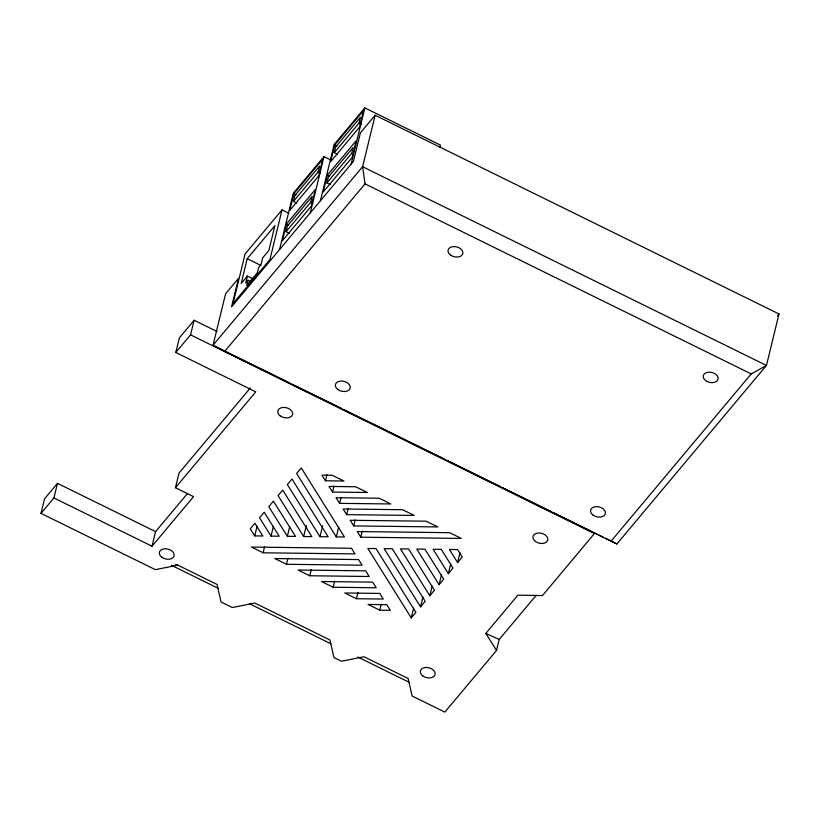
<?xml version="1.0" encoding="UTF-8"?>
<svg xmlns="http://www.w3.org/2000/svg" width="820" height="820" viewBox="0 0 820 820"><rect width="100%" height="100%" fill="white"/><g stroke="black" fill="none" stroke-linecap="round" stroke-linejoin="round"><path stroke-width="1.23" d="M536.126 595.392L499.216 639.446L496.551 650.403L444.85 712.108L412.152 696.016L408.124 678.478L363.936 656.738L341.458 661.227L333.945 657.537L329.917 639.989L254.805 603.028L232.316 607.528L221.051 601.982L217.034 584.434L177.837 565.154L155.349 569.654L41 513.381L44.557 498.775L57.482 483.349L155.575 531.616L187.349 493.702M41 513.381L53.925 497.955L57.482 483.349M53.925 497.955L152.018 546.222L193.561 496.633L175.449 487.715L255.768 391.847L175.798 352.487L179.354 337.891L194.125 320.261L217.074 331.546M175.798 352.487L190.568 334.857L194.125 320.261M152.018 546.222L155.575 531.616M175.449 487.715L179.006 473.119L250.315 388.003M251.391 281.916L248.019 280.255L246.779 285.36L257.398 272.691L258.638 267.576L260.945 264.829L262.636 257.89L268.868 250.448L274.925 225.633L247.22 258.689L241.172 283.505L247.404 276.073L253.031 278.841M247.404 276.073L245.713 283.002L248.019 280.255M282.029 209.899L269.923 259.54L232.993 303.625L245.098 253.974L282.029 209.899L288.865 213.261M279.579 249.505L293.283 193.294L323.982 156.651L330.849 160.033M286.467 223.952L282.377 240.742L311.221 206.302L315.321 189.512L286.467 223.952L288.732 225.059M293.857 193.653L289.757 210.443L318.611 176.003L322.701 159.213L293.857 193.653L296.112 194.76M286.057 231.691L287.482 225.848L312.174 196.369L310.749 202.212L286.057 231.691L289.45 233.362M293.437 201.392L294.862 195.549L319.564 166.071L318.139 171.913L293.437 201.392L296.83 203.063M310.278 212.872L323.982 156.651M320.435 200.746L334.14 144.535L364.838 107.891L440.391 145.068L439.797 147.518M327.323 175.183L323.223 191.982L352.077 157.542L356.177 140.753L327.323 175.183L329.579 176.3M334.704 144.894L330.614 161.684L359.467 127.243L363.557 110.454L334.704 144.894L336.969 146.001M326.903 182.932L328.328 177.089L353.03 147.61L351.606 153.453L326.903 182.932L330.296 184.602M334.293 152.633L335.718 146.79L360.41 117.311L358.986 123.154L334.293 152.633L337.686 154.303M254.712 535.911L250.274 528.818L254.907 523.283L262.871 536.014L254.712 535.911L257.08 526.173M351.134 164.102L364.838 107.891M263.117 552.803L355.029 553.92L351.503 548.283L251.463 547.063L263.117 552.803L264.604 546.725M271.031 536.106L259.54 517.758L264.183 512.223L279.189 536.208L271.031 536.106L273.398 526.378M375.15 115.251L362.604 166.716L365.054 183.875L224.711 351.37L213.046 345.23L225.592 293.765L238.517 278.339L231.568 306.813L353.44 161.355L360.38 132.881L375.15 115.251L779 313.978L766.454 365.443L616.886 543.967L224.711 351.37M287.348 536.311L268.816 506.688L273.449 501.153L295.507 536.403L287.348 536.311L289.716 526.573M286.446 564.283L362.102 565.205L358.565 559.568L274.782 558.543L286.446 564.283L287.933 558.205M303.666 536.505L278.082 495.628L282.715 490.093L311.825 536.608L303.666 536.505L306.332 525.558M325.478 480.786L321.942 475.149L332.151 475.272L343.898 481.012L325.478 480.786L326.954 474.708M309.776 575.763L369.164 576.491L365.638 570.843L298.111 570.023L309.776 575.763L311.262 569.685M319.984 536.7L287.359 484.558L291.992 479.034L328.143 536.803L319.984 536.7L322.649 525.753M332.541 492.072L329.005 486.424L355.634 486.752L367.38 492.492L332.541 492.072L334.017 485.983M339.593 503.347L336.067 497.709L379.117 498.232L390.863 503.972L339.593 503.347L341.079 497.268M336.303 536.905L296.625 473.499L301.258 467.964L344.461 536.997L336.303 536.905L338.67 527.168M346.655 514.632L343.129 508.994L402.599 509.712L414.346 515.452L346.655 514.632L348.141 508.554M333.104 587.243L376.226 587.766L372.69 582.128L321.44 581.503L333.104 587.243L334.591 581.165M353.717 525.917L350.181 520.28L426.082 521.192L437.829 526.932L353.717 525.917L355.193 519.829M360.769 537.202L357.243 531.555L449.565 532.682L461.311 538.422L360.769 537.202L362.255 531.114M356.433 598.723L383.288 599.051L379.752 593.413L344.769 592.983L356.433 598.723L357.92 592.645M379.762 610.203L390.34 610.336L386.814 604.688L368.098 604.463L379.762 610.203L381.249 604.125M411.271 617.901L415.904 612.366L375.99 548.58L367.832 548.477L411.271 617.901L413.639 608.163M420.537 606.831L425.17 601.296L392.308 548.775L384.149 548.682L420.537 606.831L422.915 597.093M429.813 595.771L434.446 590.236L408.626 548.98L400.467 548.877L429.813 595.771L432.181 586.034M439.079 584.701L443.712 579.166L424.944 549.174L416.785 549.072L439.079 584.701L441.457 574.974M448.345 573.641L452.988 568.106L441.262 549.369L433.103 549.277L448.345 573.641L450.723 563.904M457.621 562.571L462.254 557.047L457.58 549.564L449.421 549.472L457.621 562.571L459.989 552.844M496.551 650.403L485.799 633.44L517.881 595.146L542.481 595.576L594.408 533.595L190.568 334.857M777.38 315.915L779 313.978M610.89 541.405L751.222 373.91L766.454 365.443L362.604 166.716L213.046 345.23L289.911 383.063M175.5 564.396L177.837 565.154M485.799 633.44L499.216 639.446M358.986 123.154L361.251 124.261M365.054 183.875L751.222 373.91M318.139 171.913L320.394 173.03M310.749 202.212L313.014 203.329M247.22 258.689L260.719 265.332M292.207 384.19L341.54 408.462M343.836 409.6L393.169 433.872M395.455 435L444.788 459.282M447.084 460.409L499.862 486.383M502.158 487.51L551.491 511.782M553.787 512.91L603.12 537.192M605.416 538.32L616.886 543.967M171.616 565.39L218.058 588.247M249.833 603.879L330.901 643.772M357.807 657.015L409.118 682.26M535.337 541.405A7.595 5.094 13.7 0 0 547.698 540.329A7.595 5.094 13.7 0 0 538.156 533.02A7.595 5.094 13.7 0 0 535.337 541.405M422.679 675.864A7.595 5.094 13.7 0 0 435.03 674.798A7.595 5.094 13.7 0 0 425.498 667.49A7.595 5.094 13.7 0 0 422.679 675.864M161.704 557.169A7.595 5.094 13.7 0 0 174.055 556.103A7.595 5.094 13.7 0 0 164.523 548.795A7.595 5.094 13.7 0 0 161.704 557.169M280.132 415.812A7.595 5.094 13.7 0 0 292.484 414.746A7.595 5.094 13.7 0 0 282.951 407.437A7.595 5.094 13.7 0 0 280.132 415.812M337.727 389.438A7.595 5.094 13.7 0 0 350.089 388.372A7.595 5.094 13.7 0 0 340.556 381.064A7.595 5.094 13.7 0 0 337.727 389.438M450.395 254.969A7.595 5.094 13.7 0 0 462.746 253.903A7.595 5.094 13.7 0 0 453.214 246.594A7.595 5.094 13.7 0 0 450.395 254.969M705.6 380.552A7.595 5.094 13.7 0 0 717.961 379.486A7.595 5.094 13.7 0 0 708.418 372.178A7.595 5.094 13.7 0 0 705.6 380.552M592.942 515.021A7.595 5.094 13.7 0 0 605.293 513.955A7.595 5.094 13.7 0 0 595.761 506.647A7.595 5.094 13.7 0 0 592.942 515.021"/></g></svg>
